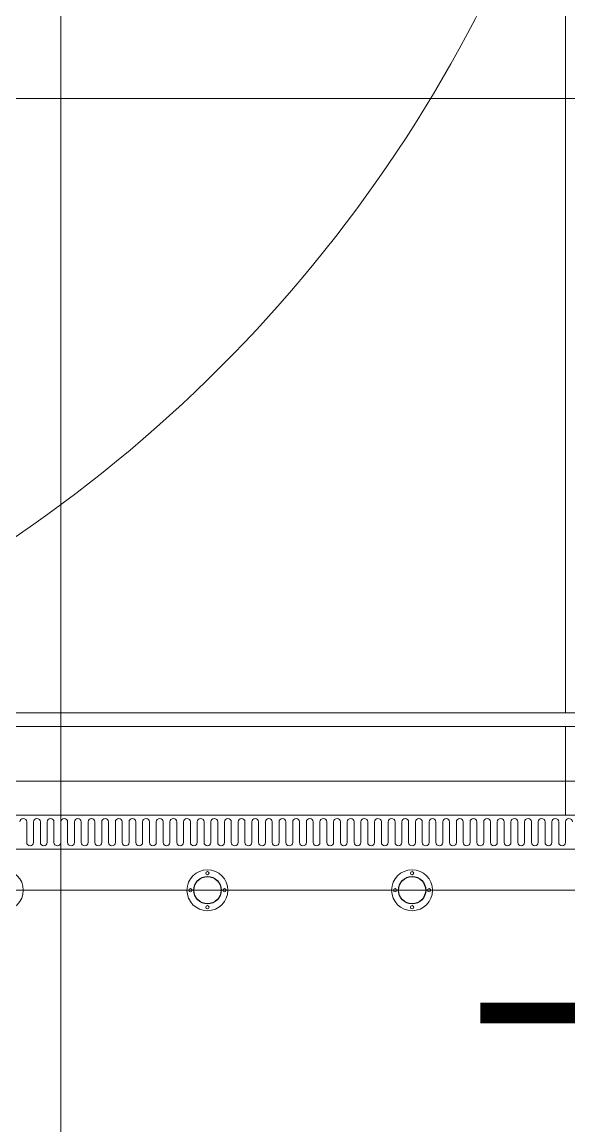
# Model space of a CAD drawing. Header units: millimetres. Extents: x 4739419 to 5837985, y 2291271 to 3446271.
# Drawn here: x 4898544 to 4906562, y 2438937 to 2455113 of the extents above; entities that cross this region are included whole.
import ezdxf

# ---------------------------------------------------------------- set-up
doc = ezdxf.new("R2010")
doc.units = ezdxf.units.MM
doc.layers.get('0').update_dxf_attribs({"color": 255})
for name, color, linetype, lineweight in [('XR-평면도$0$A-CNTL', 9, 'Continuous', 15), ('XR-평면도$0$A-ELEV-LIN2', 9, 'Continuous', 25), ('XR-평면도$0$A-ELEV-LIN3', 9, 'Continuous', 18)]:
    doc.layers.add(name, color=color, linetype=linetype, lineweight=lineweight)

# ---------------------------------------------------------------- blocks, each defined once
blk = doc.blocks.new('XR-평면도$0$RAMP_내려감(기준층) (220802)')
at = {"layer": 'XR-평면도$0$A-CNTL', "ltscale": 300}
blk.add_lwpolyline([(-20700, 15000), (-20700, -15000, 0.414214), (0, -35700, 0.414214), (20700, -15000), (20700, 15000, 0.414214), (0, 35700, 0.414214)], format="xyb", close=True, dxfattribs=at)
for points in [[(-24300, -25700), (25700, -25700)], [(-24300, -35700), (25100, -35700)]]:
    blk.add_lwpolyline(points, dxfattribs=at)
at = {"layer": 'XR-평면도$0$A-ELEV-LIN2'}
for centre in [(14450, -37300), (17450, -37300)]:
    blk.add_circle(centre, 200, dxfattribs=at)
at = {"layer": 'XR-평면도$0$A-ELEV-LIN3'}
blk.add_line((19700, -34700), (19900, -34700), dxfattribs=at)
for points in [[(-12100, 15000), (-12100, -15000, 0.414214), (0, -27100, 0.414214), (12100, -15000), (12100, 15000, 0.414214), (0, 27100, 0.414214)], [(-19700, -15700), (-12280, -15700, 0.397632), (0, -27300, 0.397632), (12280, -15700), (19700, -15700), (19700, -34700), (-19700, -34700)]]:
    blk.add_lwpolyline(points, format="xyb", close=True, dxfattribs=at)
for points in [[(19900, -34900), (-19900, -34900)], [(19700, -34900), (19700, -36200)], [(9000, -36200), (19900, -36200)], [(9000, -36700), (19900, -36700)]]:
    blk.add_lwpolyline(points, dxfattribs=at)
blk.add_lwpolyline([(19800, -36300, 1), (19700, -36300), (19700, -36600, -1), (19600, -36600), (19600, -36300, 1), (19500, -36300), (19500, -36600, -1), (19400, -36600), (19400, -36300, 1), (19300, -36300), (19300, -36600, -1), (19200, -36600), (19200, -36300, 1), (19100, -36300), (19100, -36600, -1), (19000, -36600), (19000, -36300, 1), (18900, -36300), (18900, -36600, -1), (18800, -36600), (18800, -36300, 1), (18700, -36300), (18700, -36600, -1), (18600, -36600), (18600, -36300, 1), (18500, -36300), (18500, -36600, -1), (18400, -36600), (18400, -36300, 1), (18300, -36300), (18300, -36600, -1), (18200, -36600), (18200, -36300, 1), (18100, -36300), (18100, -36600, -1), (18000, -36600), (18000, -36300, 1), (17900, -36300), (17900, -36600, -1), (17800, -36600), (17800, -36300, 1), (17700, -36300), (17700, -36600, -1), (17600, -36600), (17600, -36300, 1), (17500, -36300), (17500, -36600, -1), (17400, -36600), (17400, -36300, 1), (17300, -36300), (17300, -36600, -1), (17200, -36600), (17200, -36300, 1), (17100, -36300), (17100, -36600, -1), (17000, -36600), (17000, -36300, 1), (16900, -36300), (16900, -36600, -1), (16800, -36600), (16800, -36300, 1), (16700, -36300), (16700, -36600, -1), (16600, -36600), (16600, -36300, 1), (16500, -36300), (16500, -36600, -1), (16400, -36600), (16400, -36300, 1), (16300, -36300), (16300, -36600, -1), (16200, -36600), (16200, -36300, 1), (16100, -36300), (16100, -36600, -1), (16000, -36600), (16000, -36300, 1), (15900, -36300), (15900, -36600, -1), (15800, -36600), (15800, -36300, 1), (15700, -36300), (15700, -36600, -1), (15600, -36600), (15600, -36300, 1), (15500, -36300), (15500, -36600, -1), (15400, -36600), (15400, -36300, 1), (15300, -36300), (15300, -36600, -1), (15200, -36600), (15200, -36300, 1), (15100, -36300), (15100, -36600, -1), (15000, -36600), (15000, -36300, 1), (14900, -36300), (14900, -36600, -1), (14800, -36600), (14800, -36300, 1), (14700, -36300), (14700, -36600, -1), (14600, -36600), (14600, -36300, 1), (14500, -36300), (14500, -36600, -1), (14400, -36600), (14400, -36300, 1), (14300, -36300), (14300, -36600, -1), (14200, -36600), (14200, -36300, 1), (14100, -36300), (14100, -36600, -1), (14000, -36600), (14000, -36300, 1), (13900, -36300), (13900, -36600, -1), (13800, -36600), (13800, -36300, 1), (13700, -36300), (13700, -36600, -1), (13600, -36600), (13600, -36300, 1), (13500, -36300), (13500, -36600, -1), (13400, -36600), (13400, -36300, 1), (13300, -36300), (13300, -36600, -1), (13200, -36600), (13200, -36300, 1), (13100, -36300), (13100, -36600, -1), (13000, -36600), (13000, -36300, 1), (12900, -36300), (12900, -36600, -1), (12800, -36600), (12800, -36300, 1), (12700, -36300), (12700, -36600, -1), (12600, -36600), (12600, -36300, 1), (12500, -36300), (12500, -36600, -1), (12400, -36600), (12400, -36300, 1), (12300, -36300), (12300, -36600, -1), (12200, -36600), (12200, -36300, 1), (12100, -36300), (12100, -36600, -1), (12000, -36600), (12000, -36300, 1), (11900, -36300), (11900, -36600, -1), (11800, -36600), (11800, -36300, 1), (11700, -36300)], format="xyb", dxfattribs=at)
for centre, radius in [((11450, -37300), 300), ((14450, -37300), 300), ((14450, -37050), 24), ((17450, -37300), 300), ((17450, -37050), 24), ((14200, -37300), 24), ((14700, -37300), 24), ((17200, -37300), 24), ((17700, -37300), 24), ((14450, -37550), 24), ((17450, -37550), 24)]:
    blk.add_circle(centre, radius, dxfattribs=at)
blk = doc.blocks.new('XR-평면도$0$중심선(210216)')
at = {"layer": 'XR-평면도$0$A-CNTL', "ltscale": 300}
for points in [[(33000, 206000), (33000, -10000)], [(-10000, 106000), (186000, 106000)]]:
    blk.add_lwpolyline(points, dxfattribs=at)

msp = doc.modelspace()

# ---------------------------------------------------------------- linework, layer by layer
at = {"const_width": 300}
msp.add_lwpolyline([(4908058.9, 2444866.5), (4906793.1, 2440592.1), (4905261.8, 2440592.1)], dxfattribs=at)

# ---------------------------------------------------------------- block references
msp.add_blockref('XR-평면도$0$RAMP_내려감(기준층) (220802)', (4886811.8, 2479691.2))
at = {"layer": 'XR-평면도$0$A-CNTL'}
msp.add_blockref('XR-평면도$0$중심선(210216)', (4866111.8, 2336391.2), dxfattribs=at)

doc.saveas('drawing.dxf')
